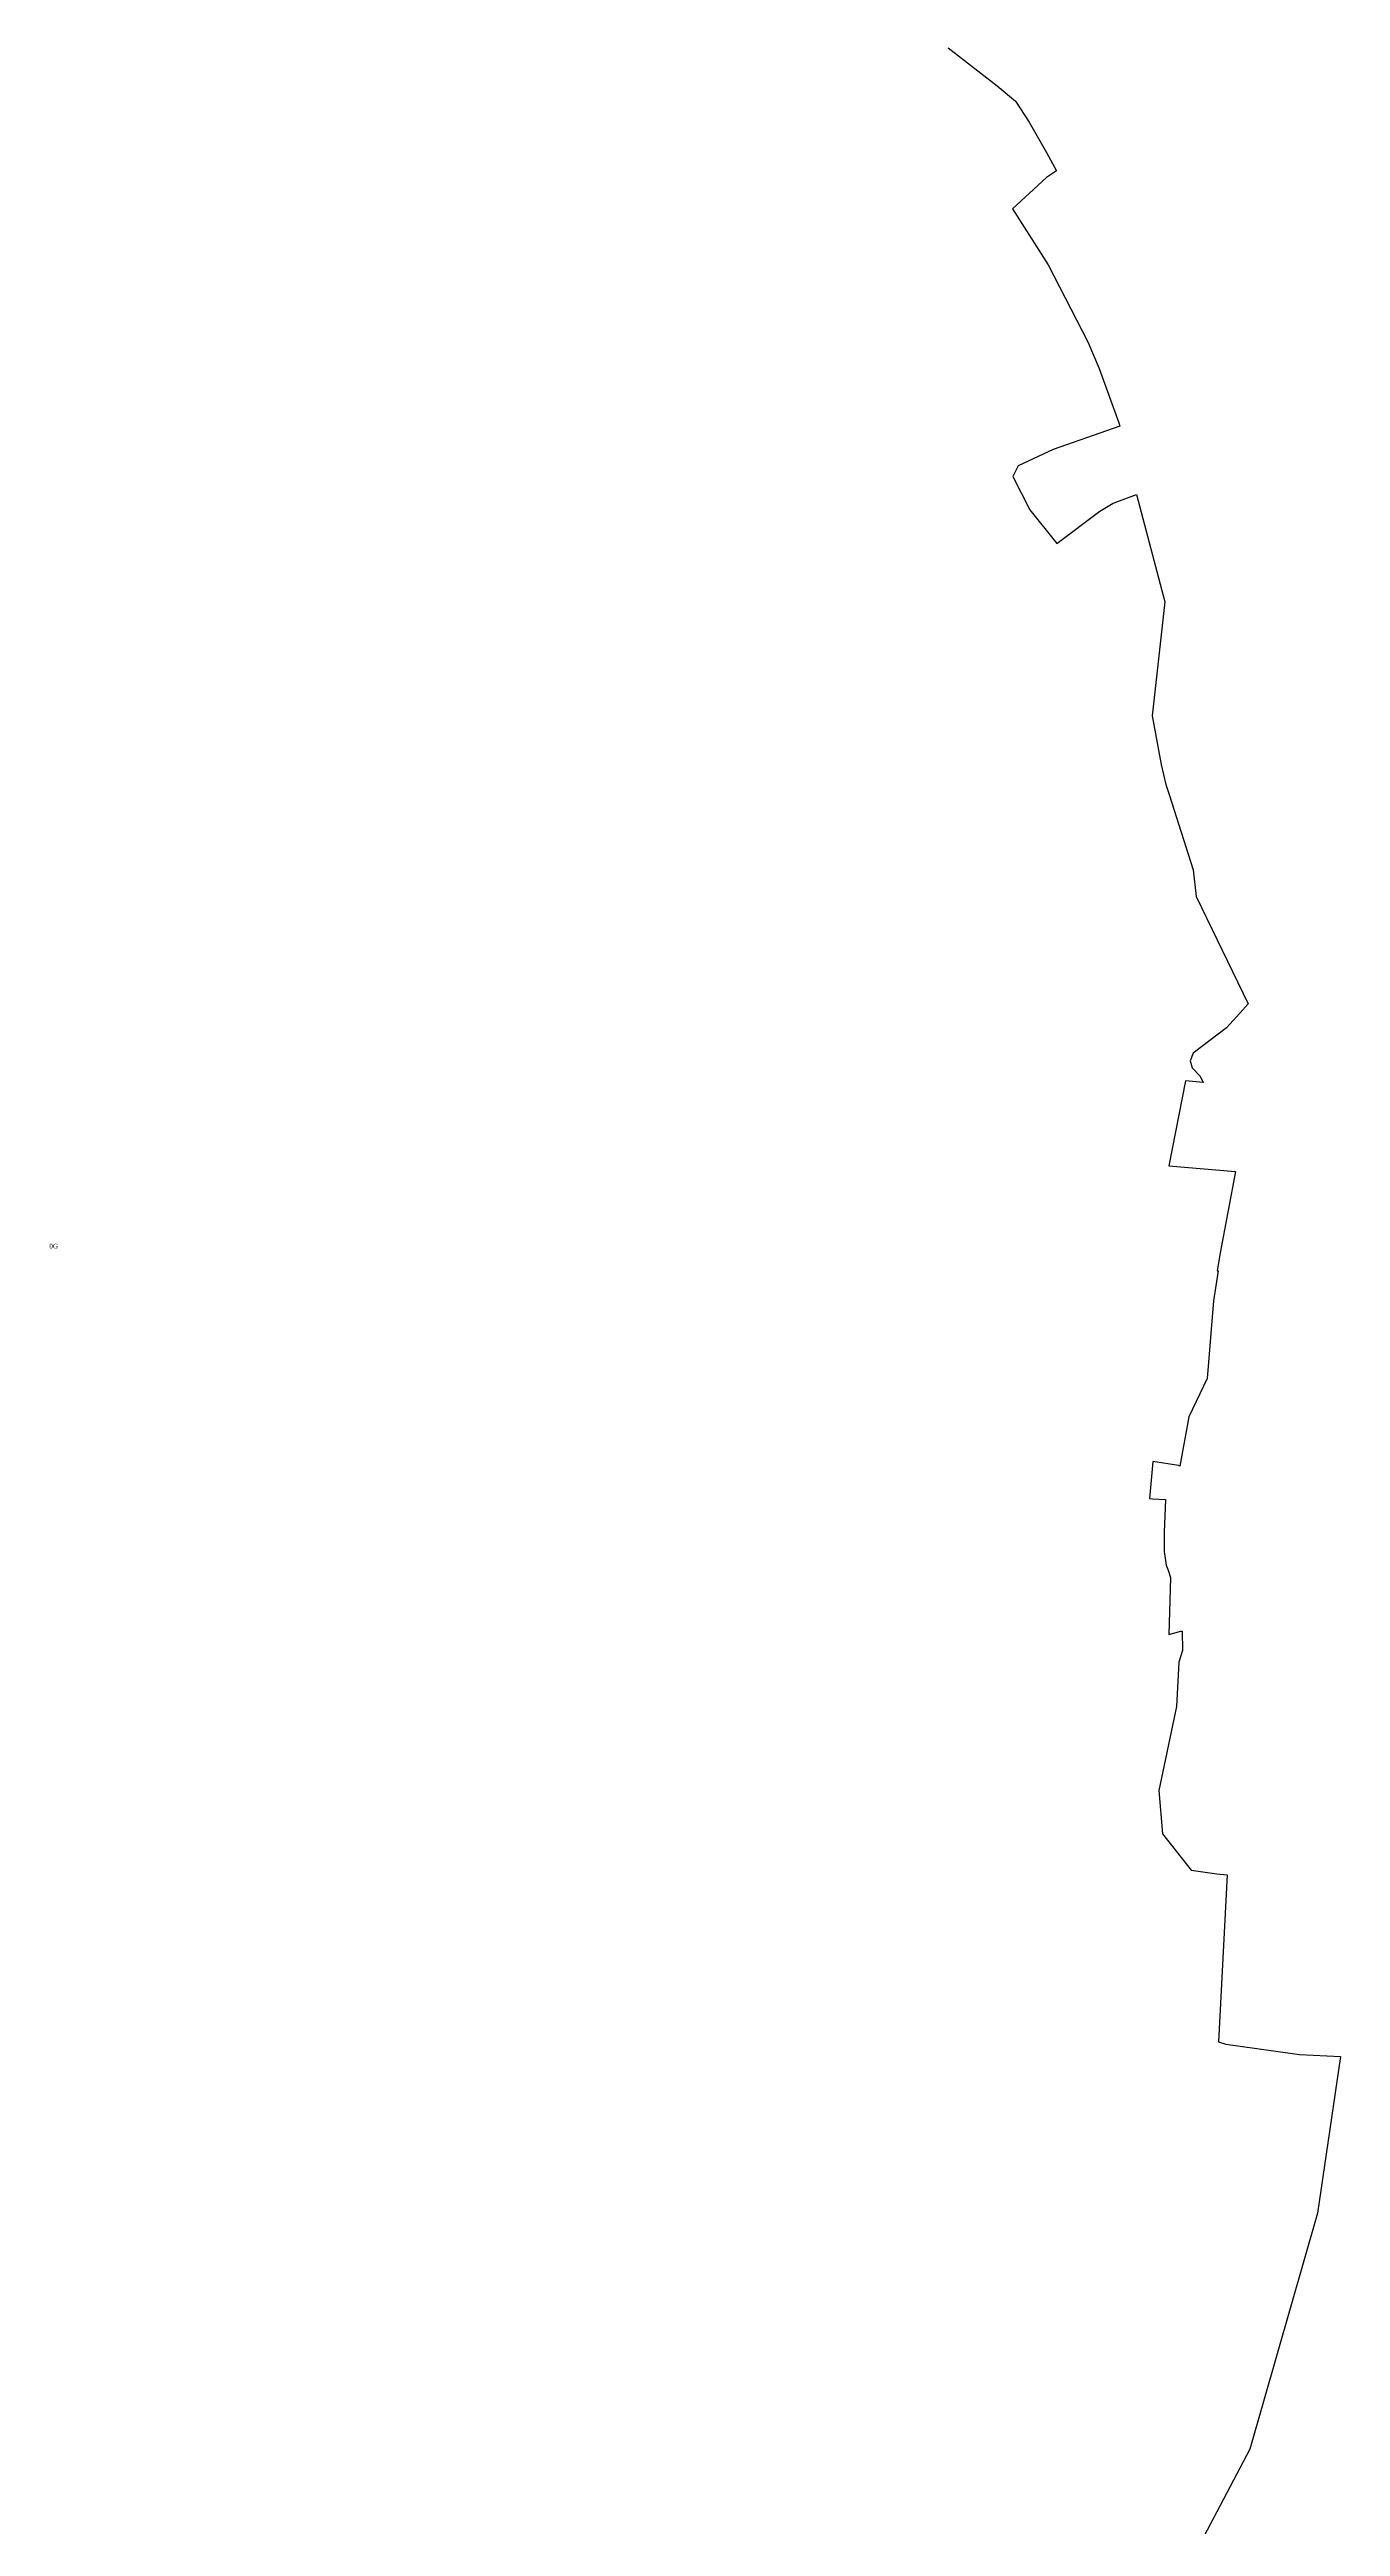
# Model space of a CAD drawing. Extents: x 1204521 to 1207304, y 6151741 to 6153999.
# Drawn here: x 1206895 to 1207304, y 6152614 to 6153399 of the extents above; entities that cross this region are included whole.
import ezdxf

# ---------------------------------------------------------------- set-up
doc = ezdxf.new("R2010")
doc.units = 0
doc.linetypes.add('CONTINU', pattern=[0])
doc.layers.add('1SECTION', color=7, linetype='CONTINU')
doc.styles.get("Standard").update_dxf_attribs({"font": 'Times New Roman'})

msp = doc.modelspace()

# ---------------------------------------------------------------- linework, layer by layer
at = {"layer": '1SECTION'}
msp.add_lwpolyline([(1207179.69, 6153399.25), (1207195.29, 6153387.17), (1207201.03, 6153382.3), (1207205.42, 6153375.66), (1207210.83, 6153366.11), (1207214.06, 6153360.22), (1207210.88, 6153358.18), (1207200.14, 6153348.25), (1207211.39, 6153330.51), (1207223.95, 6153306.13), (1207227.54, 6153297.67), (1207233.82, 6153280.4), (1207234.09, 6153279.4), (1207213.01, 6153272), (1207201.94, 6153266.76), (1207200.26, 6153263.44), (1207205.6, 6153252.89), (1207214.14, 6153242.14), (1207227.78, 6153252.47), (1207231.98, 6153254.94), (1207239.36, 6153257.75), (1207248.37, 6153223.75), (1207244.4, 6153187.62), (1207247.25, 6153172.16), (1207248.74, 6153165.86), (1207249.74, 6153162.7), (1207257.35, 6153138.84), (1207258.33, 6153130.36), (1207274.79, 6153096.32), (1207272.1, 6153093.39), (1207267.89, 6153088.77), (1207257.36, 6153080.77), (1207256.39, 6153078.27), (1207257.05, 6153076.04), (1207259.6, 6153073.42), (1207260.53, 6153071.4), (1207254.89, 6153071.99), (1207249.68, 6153045.03), (1207270.81, 6153043.19), (1207265.94, 6153017.41), (1207264.91, 6153011.8), (1207265.28, 6153011.73), (1207263.79, 6153002.25), (1207261.78, 6152977.67), (1207256.03, 6152965.53), (1207253.16, 6152949.91), (1207252.67, 6152950.04), (1207244.54, 6152951.37), (1207244.32, 6152948.89), (1207243.47, 6152939.6), (1207244.49, 6152939.56), (1207248.54, 6152939.29), (1207248.13, 6152928.94), (1207248.16, 6152922.82), (1207248.77, 6152918.55), (1207249.39, 6152916.88), (1207250.22, 6152914.63), (1207249.65, 6152896.57), (1207253.4, 6152897.56), (1207253.9, 6152897.61), (1207253.96, 6152891.45), (1207252.77, 6152887.75), (1207252.06, 6152873.74), (1207246.48, 6152847.1), (1207247.59, 6152833.44), (1207256.67, 6152821.86), (1207264.89, 6152820.73), (1207268.16, 6152820.4), (1207265.38, 6152767.48), (1207267.68, 6152766.8), (1207282.81, 6152764.67), (1207291.03, 6152763.44), (1207304.02, 6152762.84), (1207296.79, 6152713.23), (1207275.31, 6152638.39), (1207260.78, 6152610.76)], dxfattribs=at)

# ---------------------------------------------------------------- texts
at = {"layer": '3SECTIONTEX'}
msp.add_text('0G', height=1.5, dxfattribs=at).set_placement((1206894.92, 6153018.82))

doc.saveas('drawing.dxf')
